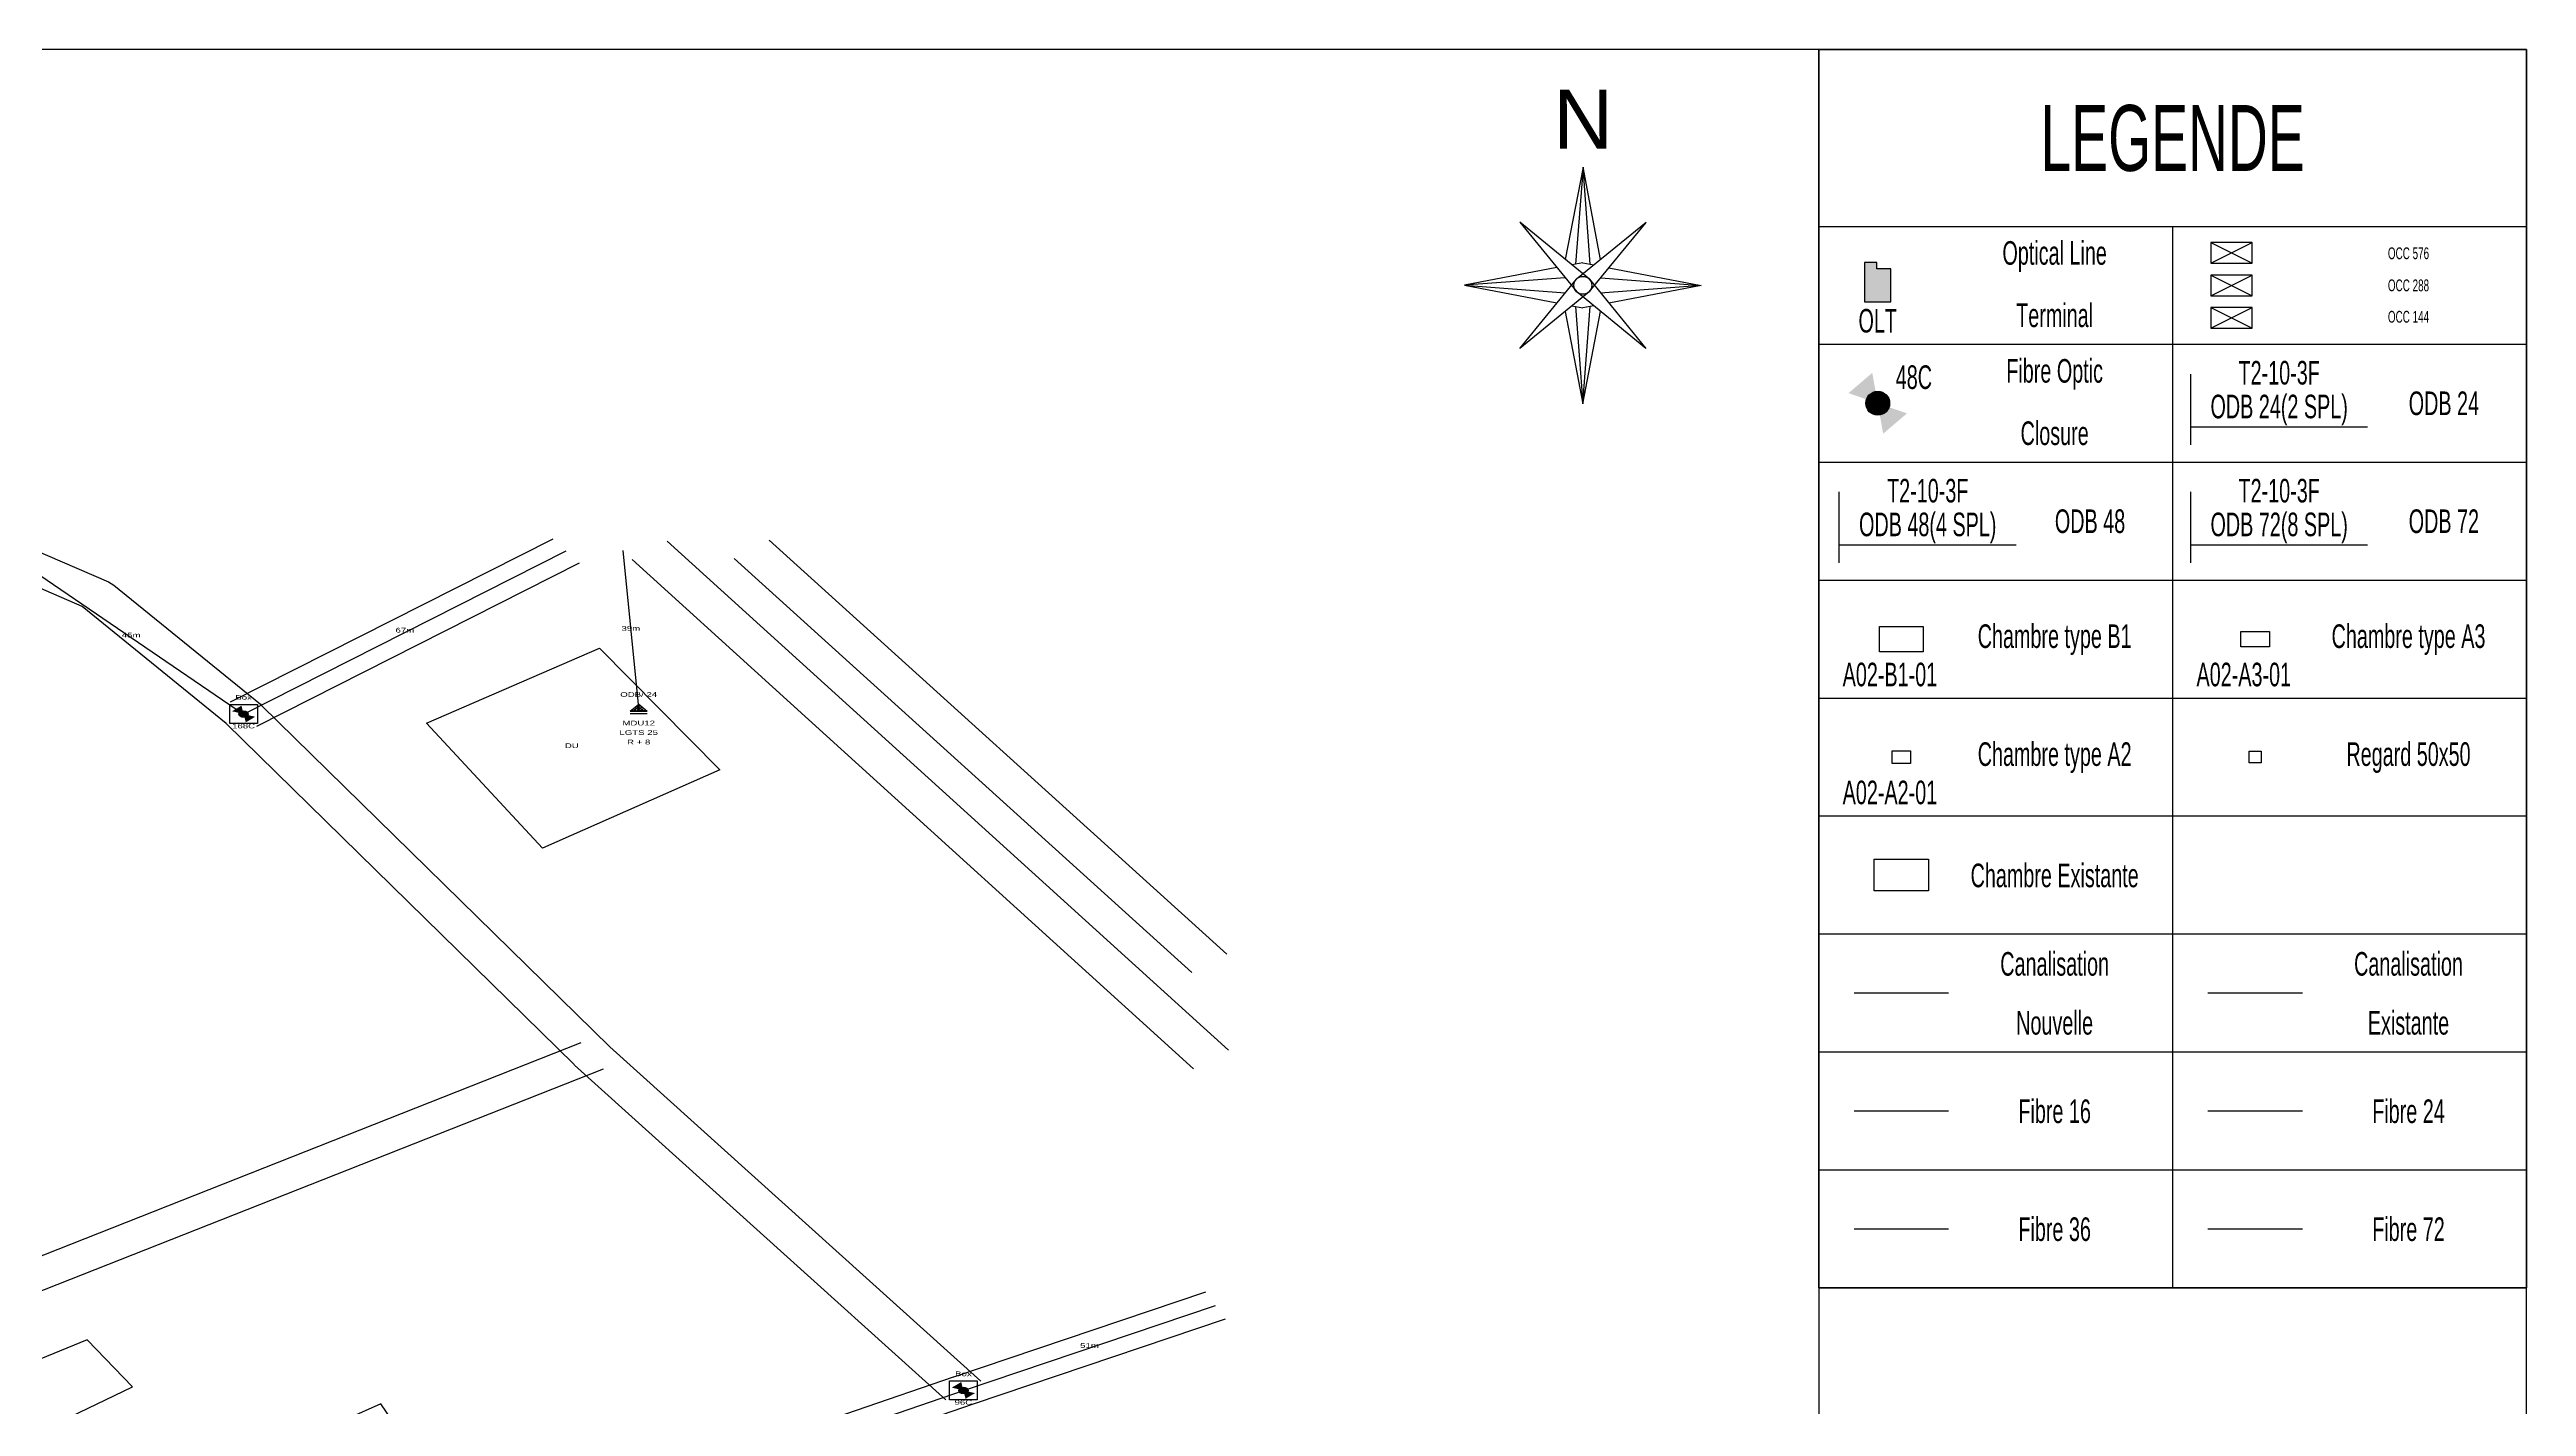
# Model space of a CAD drawing. Header units: millimetres. Extents: x -2012 to 1398, y -1200 to 746.
# Drawn here: x 978.3 to 1398.3, y 83.6 to 313.8 of the extents above; entities that cross this region are included whole.
import ezdxf
from ezdxf.enums import TextEntityAlignment as Align

# ---------------------------------------------------------------- set-up
doc = ezdxf.new("R2010")
doc.units = ezdxf.units.MM
doc.styles.get("Standard").update_dxf_attribs({"font": 'arial.ttf'})

# ---------------------------------------------------------------- blocks, each defined once
blk = doc.blocks.new('OLT')
at = {"true_color": 0x0000ff}
blk.add_hatch(color=5, dxfattribs=at).paths.add_polyline_path([(-1.07, -1.53), (1.17, -1.53), (1.17, 1.25), (-0.02, 1.25), (-0.02, 1.79), (-1.07, 1.79)], flags=0)
at = {"color": 5, "true_color": 0x0000ff}
blk.add_lwpolyline([(-1.07, 1.79), (-1.07, -1.53), (1.17, -1.53), (1.17, 1.25), (-0.02, 1.25), (-0.02, 1.79)], close=True, dxfattribs=at)
blk = doc.blocks.new('JOINT CLOSURE')
at = {"lineweight": 25, "true_color": 0xff0000}
h = blk.add_hatch(color=1, dxfattribs=at)
h.paths.add_polyline_path([(0, 0), (-0.46, 2.58), (-2.48, 0.86)], flags=0)
h.paths.add_polyline_path([(2.48, -0.86), (0, 0), (0.46, -2.58)], flags=0)
h = blk.add_hatch(color=1, dxfattribs=at)
edge = h.paths.add_edge_path(flags=0)
edge.add_arc((0, 0), 1.01, 180, 360)
edge.add_arc((0, 0), 1.01, 0, 180)
at = {"color": 12, "lineweight": 25, "true_color": 0xcc0000}
blk.add_circle((0, 0), 1.01, dxfattribs=at)
blk = doc.blocks.new('big_block')
for p, q in [((1278.28, 313.78), (1278.28, -210.22)), ((1278.28, 283.78), (1398.28, 283.78)), ((1338.28, 283.78), (1338.28, 163.78)), ((1278.28, 263.78), (1398.28, 263.78)), ((1278.28, 243.78), (1398.28, 243.78)), ((1278.28, 223.78), (1398.28, 223.78)), ((1278.28, 203.78), (1398.28, 203.78)), ((1278.28, 183.78), (1398.28, 183.78)), ((1278.28, 163.78), (1398.28, 163.78)), ((1338.28, 163.78), (1338.28, 143.78)), ((1278.28, 143.78), (1398.28, 143.78)), ((1338.28, 143.78), (1338.28, 103.78)), ((1278.28, 123.78), (1398.28, 123.78)), ((1278.28, 103.78), (1398.28, 103.78)), ((1278.28, 103.78), (1398.28, 103.78))]:
    blk.add_line(p, q)
for points in [[(558.28, -280.22), (1398.28, -280.22), (1398.28, 313.78), (558.28, 313.78)], [(1398.28, 103.78), (1278.28, 103.78), (1278.28, 313.78), (1398.28, 313.78)]]:
    blk.add_lwpolyline(points, close=True)
at = {"flags": 128}
for points in [[(1241.29, 278.15), (1238.32, 293.85), (1235.29, 278.18)], [(1239.54, 277.37), (1238.32, 293.85), (1237.04, 277.37)], [(1239.39, 274.82), (1227.6, 284.49), (1237.24, 272.67)], [(1239.35, 272.7), (1249.03, 284.42), (1237.2, 274.85)], [(1238.29, 277.61), (1236.42, 277.26)], [(1238.29, 277.61), (1240.17, 277.25)], [(1233.89, 276.78), (1218.2, 273.8), (1233.89, 270.79)], [(1235.28, 275.07), (1218.2, 273.8), (1235.28, 272.49)], [(1239.35, 272.7), (1227.61, 263.07), (1237.2, 274.85)], [(1239.39, 274.81), (1248.95, 263.06), (1237.24, 272.67)], [(1241.31, 275.06), (1258.36, 273.74), (1241.29, 272.48)], [(1242.71, 276.76), (1258.36, 273.74), (1242.68, 270.77)], [(1235.28, 269.36), (1238.25, 253.69), (1241.27, 269.36)], [(1236.43, 270.3), (1238.27, 269.94)], [(1237.03, 270.18), (1238.25, 253.69), (1239.52, 270.18)], [(1240.13, 270.29), (1238.27, 269.94)]]:
    blk.add_lwpolyline(points, dxfattribs=at)
blk.add_circle((1238.28, 273.78), 1.52)
at = {"layer": '0-ZTE-16 CABLE'}
blk.add_line((1284.28, 133.78), (1300.28, 133.78), dxfattribs=at)
at = {"layer": '0-ZTE-24 CABLE'}
blk.add_line((1344.28, 133.78), (1360.28, 133.78), dxfattribs=at)
at = {"layer": '0-ZTE-36 CABLE'}
blk.add_line((1284.28, 113.78), (1300.28, 113.78), dxfattribs=at)
at = {"layer": '0-ZTE-72 CABLE'}
blk.add_line((1344.28, 113.78), (1360.28, 113.78), dxfattribs=at)
at = {"layer": '0-ZTE-Duct existing'}
blk.add_line((1344.28, 153.78), (1360.28, 153.78), dxfattribs=at)
at = {"layer": '0-ZTE-Duct new'}
blk.add_line((1284.28, 153.78), (1300.28, 153.78), dxfattribs=at)
at = {"layer": '0-ZTE-HH new'}
blk.add_lwpolyline([(1351.28, 194.78), (1353.28, 194.78), (1353.28, 192.78), (1351.28, 192.78)], close=True, dxfattribs=at)
at = {"layer": '0-ZTE-MH existing', "ltscale": 3}
blk.add_lwpolyline([(1287.67, 176.48), (1296.89, 176.48), (1296.89, 171.07), (1287.67, 171.07)], close=True, dxfattribs=at)
at = {"layer": '0-ZTE-MH new'}
for points in [[(1288.59, 215.94), (1295.97, 215.94), (1295.97, 211.61), (1288.59, 211.61)], [(1349.85, 215.07), (1354.71, 215.07), (1354.71, 212.49), (1349.85, 212.49)]]:
    blk.add_lwpolyline(points, close=True, dxfattribs=at)
blk.add_lwpolyline([(1290.72, 194.84), (1293.84, 194.84), (1293.84, 192.71), (1290.72, 192.71), (1290.72, 194.84)], dxfattribs=at)
at = {"layer": '0-ZTE-OCC', "color": 1, "lineweight": 30, "true_color": 0xff0000}
for p, q in [((1344.78, 281.03), (1351.78, 277.53)), ((1344.78, 277.53), (1351.78, 281.03))]:
    blk.add_line(p, q, dxfattribs=at)
at = {"layer": '0-ZTE-OCC', "color": 3, "lineweight": 30, "true_color": 0x00ff00}
for p, q in [((1344.78, 275.53), (1351.78, 272.03)), ((1344.78, 272.03), (1351.78, 275.53))]:
    blk.add_line(p, q, dxfattribs=at)
at = {"layer": '0-ZTE-OCC', "color": 6, "lineweight": 30, "true_color": 0xff00ff}
for p, q in [((1344.78, 270.03), (1351.78, 266.53)), ((1344.78, 266.53), (1351.78, 270.03))]:
    blk.add_line(p, q, dxfattribs=at)
at = {"layer": '0-ZTE-OCC', "color": 1, "lineweight": 30, "true_color": 0xff0000}
blk.add_lwpolyline([(1351.78, 281.03), (1344.78, 281.03), (1344.78, 277.53), (1351.78, 277.53)], close=True, dxfattribs=at)
at = {"layer": '0-ZTE-OCC', "color": 3, "lineweight": 30, "true_color": 0x00ff00}
blk.add_lwpolyline([(1351.78, 275.53), (1344.78, 275.53), (1344.78, 272.03), (1351.78, 272.03)], close=True, dxfattribs=at)
at = {"layer": '0-ZTE-OCC', "color": 6, "lineweight": 30, "true_color": 0xff00ff}
blk.add_lwpolyline([(1351.78, 270.03), (1344.78, 270.03), (1344.78, 266.53), (1351.78, 266.53)], close=True, dxfattribs=at)
at = {"layer": '0-ZTE-ODB'}
for p, q in [((1341.35, 246.74), (1341.35, 258.74)), ((1371.35, 249.74), (1341.35, 249.74)), ((1281.76, 226.74), (1281.76, 238.74)), ((1341.35, 226.74), (1341.35, 238.74)), ((1311.76, 229.74), (1281.76, 229.74)), ((1371.35, 229.74), (1341.35, 229.74))]:
    blk.add_line(p, q, dxfattribs=at)
at = {"xscale": 2, "yscale": 2, "zscale": 2}
blk.add_blockref('OLT', (1288.18, 274.06), dxfattribs=at)
at = {"layer": '0-ZTE-Joint closure', "xscale": 2, "yscale": 2, "zscale": 2}
blk.add_blockref('JOINT CLOSURE', (1288.28, 253.78), dxfattribs=at)
blk.add_text('N', height=10, rotation=359.9985).set_placement((1238.33, 301.97), align=Align.MIDDLE)
at = {"width": 0.6}
for s, height, p in [('LEGENDE', 11.18, (1338.28, 298.78)), ('Optical Line', 4, (1318.28, 278.78)), ('OLT', 4, (1288.28, 267.78, 0)), ('Terminal', 4, (1318.28, 268.78)), ('Fibre Optic', 4, (1318.28, 258.78)), ('ODB 24', 4, (1384.28, 253.78)), ('Closure', 4, (1318.28, 248.78)), ('ODB 48', 4, (1324.28, 233.78)), ('ODB 72', 4, (1384.28, 233.78)), ('Chambre type B1', 4, (1318.28, 213.78)), ('Chambre type A3', 4, (1378.28, 213.78)), ('Chambre type A2', 4, (1318.28, 193.78)), ('Regard 50x50', 4, (1378.28, 193.78)), ('Chambre Existante', 4, (1318.28, 173.78)), ('Canalisation', 4, (1318.28, 158.78)), ('Canalisation', 4, (1378.28, 158.78)), ('Nouvelle', 4, (1318.28, 148.78)), ('Existante', 4, (1378.28, 148.78)), ('Fibre 16', 4, (1318.28, 133.78)), ('Fibre 24', 4, (1378.28, 133.78)), ('Fibre 36', 4, (1318.28, 113.78)), ('Fibre 72', 4, (1378.28, 113.78))]:
    blk.add_text(s, height=height, dxfattribs=at).set_placement(p, align=Align.MIDDLE)
at = {"layer": '0-ZTE-joint Closure 48', "width": 0.6}
blk.add_text('48C', height=4, dxfattribs=at).set_placement((1294.41, 258.21, 0), align=Align.MIDDLE)
at = {"layer": '0-ZTE-MH new', "color": 0, "lineweight": -2, "width": 0.6}
blk.add_text('A02-B1-01', height=4, dxfattribs=at).set_placement((1290.35, 207.78, 0), align=Align.MIDDLE)
at = {"layer": '0-ZTE-MH new A2', "color": 0, "lineweight": -2, "width": 0.6}
blk.add_text('A02-A2-01', height=4, dxfattribs=at).set_placement((1290.35, 187.78, 0), align=Align.MIDDLE)
at = {"layer": '0-ZTE-MH new A3', "color": 0, "lineweight": -2, "width": 0.6}
blk.add_text('A02-A3-01', height=4, dxfattribs=at).set_placement((1350.35, 207.78, 0), align=Align.MIDDLE)
at = {"layer": '0-ZTE-OCC', "color": 1, "true_color": 0xff0000, "width": 0.6}
blk.add_text('OCC 576', height=2, dxfattribs=at).set_placement((1378.28, 279.22), align=Align.MIDDLE)
at = {"layer": '0-ZTE-OCC', "color": 3, "true_color": 0x00ff00, "width": 0.6}
blk.add_text('OCC 288', height=2, dxfattribs=at).set_placement((1378.28, 273.78), align=Align.MIDDLE)
at = {"layer": '0-ZTE-OCC', "color": 6, "true_color": 0xff00ff, "width": 0.6}
blk.add_text('OCC 144', height=2, dxfattribs=at).set_placement((1378.28, 268.45), align=Align.MIDDLE)
at = {"layer": '0-ZTE-ODB', "width": 0.6}
for p in [(1356.35, 258.96), (1296.76, 238.96), (1356.35, 238.96)]:
    blk.add_text('T2-10-3F', height=4, dxfattribs=at).set_placement(p, align=Align.MIDDLE)
at = {"layer": '0-ZTE-ODB 24 2SPL', "width": 0.6}
blk.add_text('ODB 24(2 SPL)', height=4, dxfattribs=at).set_placement((1356.35, 252.74), align=Align.MIDDLE)
at = {"layer": '0-ZTE-ODB 48 4SPL', "width": 0.6}
blk.add_text('ODB 48(4 SPL)', height=4, dxfattribs=at).set_placement((1296.76, 232.74), align=Align.MIDDLE)
at = {"layer": '0-ZTE-ODB 72', "width": 0.6}
blk.add_text('ODB 72(8 SPL)', height=4, dxfattribs=at).set_placement((1356.35, 232.74), align=Align.MIDDLE)
blk = doc.blocks.new('roads.block1.A4')
at = {"layer": 'roads', "color": 7}
for points in [[(61.97, 285.69), (66.66, 284.66), (67.67, 284.24), (79.02, 277.11), (79.76, 276.47), (101.05, 251.39), (101.22, 251.16), (151.78, 179.34), (205.63, 109.01)], [(96.72, 251.9), (143.54, 286.21)], [(160.11, 285.72), (241.59, 178.61)], [(174.91, 285.9), (241.33, 198.82)], [(147.32, 281.04), (100.5, 246.74)], [(236.5, 174.73), (155.01, 281.84)], [(236.25, 194.94), (169.82, 282.02)], [(200.55, 105.12), (146.66, 175.5), (146.59, 175.61), (96.07, 247.36), (75.2, 271.95), (64.73, 278.53), (60.59, 279.45)], [(27.58, 111.55), (147.62, 180.23)], [(150.79, 174.67), (30.76, 105.99)], [(89.01, 53.82), (201.67, 109.93), (201.69, 109.94), (238.29, 127.84)], [(241.1, 122.1), (204.51, 104.2), (91.87, 48.09)]]:
    blk.add_lwpolyline(points, dxfattribs=at)
blk = doc.blocks.new('buildings.block2.A4')
at = {"layer": 'building', "color": 7}
for points in [[(125.14, 247.4), (150.25, 263.22), (167.76, 237.6), (142.01, 221.12), (125.14, 247.4)], [(75.88, 117.75), (45.51, 99.68), (52.54, 89.06), (62.5, 81.1), (74.44, 76.59), (85.3, 73.65), (98.48, 72.5), (111.94, 73.43), (130.01, 79.85), (118.54, 104.29), (107.69, 97.23), (111.07, 88.98), (108.31, 87.37), (99.87, 93.1), (87.78, 95), (76.71, 94.32), (72.13, 100.59), (82.47, 107.84), (75.88, 117.75)]]:
    blk.add_lwpolyline(points, dxfattribs=at)
at = {"color": 7}
blk.add_text('DU ', height=1, dxfattribs=at).set_placement((146.45, 242.17), align=Align.CENTER)
blk = doc.blocks.new('The door')
at = {"color": 1, "lineweight": 30, "true_color": 0xff0000}
for p, q in [((-1.25, 0), (0, 1.5)), ((-1.25, 0), (1.25, 0)), ((-1.01, 0.29), (-0.76, 0)), ((-0.76, 0.59), (-0.26, 0)), ((0.25, 1.2), (-0.75, 0)), ((-0.5, 0.9), (0.24, 0)), ((-0.25, 1.2), (0.75, 0)), ((0.5, 0.9), (-0.24, 0)), ((0, 1.5), (1.25, 0)), ((0.76, 0.59), (0.26, 0)), ((1.01, 0.29), (0.76, 0)), ((-1.25, -0.5), (1.25, -0.5))]:
    blk.add_line(p, q, dxfattribs=at)
blk = doc.blocks.new('subscriber_dwelling.block2.A4')
for p in [(155.96, 249.94), (-38.99, 179.99), (63, 153.83), (11.11, 149.19), (-66.93, 87.07), (235.93, 54.18), (177.69, 46.9), (-43.25, 31.61), (-87.38, 21.89), (-109.22, 6.98), (150.93, -25.65), (55.55, -66.55), (30.07, -77.67), (71.99, -99.52), (45.24, -116.69), (156.79, -220.9), (-15.3, -228.06), (86.97, -237.43)]:
    blk.add_blockref('The door', p)
at = {"color": 7}
for s, p in [('ODB/ 24', (155.96, 252.94)), ('LGTS 25', (155.96, 244.94)), ('MDU12', (155.96, 246.94)), ('R + 8', (155.96, 242.94)), ('ODB/ 48', (-38.99, 182.99)), ('MDU22', (-38.99, 176.99)), ('LGTS 102', (-38.99, 174.99)), ('R + 8', (-38.99, 172.99)), ('ODB/ 2', (63, 156.83)), ('ODB/ 8', (11.11, 152.19)), ('MDU16', (63, 150.83)), ('LGTS 60', (63, 148.83)), ('R + 8', (63, 146.83)), ('LGTS 81', (11.11, 144.19)), ('MDU10', (11.11, 146.19)), ('R + 8', (11.11, 142.19)), ('ODB/ 2', (-66.93, 90.07)), ('LGTS 42', (-66.93, 82.07)), ('MDU19', (-66.93, 84.07)), ('R + 7', (-66.93, 80.07)), ('ODB/ 24', (235.93, 57.18)), ('ODB/ 2', (177.69, 49.9)), ('MDU17', (235.93, 51.18)), ('LGTS 17', (235.93, 49.18)), ('R + 8', (235.93, 47.18)), ('MDU20', (177.69, 43.9)), ('LGTS 2', (177.69, 41.9)), ('R + 1', (177.69, 39.9)), ('ODB/ 24', (-43.25, 34.61)), ('MDU18', (-43.25, 28.61)), ('ODB/ 2', (-87.38, 24.89)), ('LGTS 72', (-43.25, 26.61)), ('R + 7', (-43.25, 24.61)), ('MDU24', (-87.38, 18.89)), ('LGTS 1', (-87.38, 16.89)), ('R + 1', (-87.38, 14.89)), ('ODB/ 2', (-109.22, 9.98)), ('MDU25', (-109.22, 3.98)), ('LGTS 1', (-109.22, 1.98)), ('R + 1', (-109.22, -0.02)), ('ODB/ 4', (150.93, -22.65)), ('MDU21', (150.93, -28.65)), ('LGTS 41', (150.93, -30.65)), ('R + 8', (150.93, -32.65)), ('ODB/ 24', (55.55, -63.55)), ('LGTS 168', (55.55, -71.55)), ('MDU11', (55.55, -69.55)), ('ODB/ 48', (30.07, -74.67)), ('R + 7', (55.55, -73.55)), ('LGTS 32', (30.07, -82.67)), ('MDU8', (30.07, -80.67)), ('R + 7', (30.07, -84.67)), ('ODB/ 2', (71.99, -96.52)), ('LGTS 77', (71.99, -104.52)), ('MDU3', (71.99, -102.52)), ('R + 7', (71.99, -106.52)), ('ODB/ 2', (45.24, -113.69)), ('LGTS 94', (45.24, -121.69)), ('MDU2', (45.24, -119.69)), ('R + 7', (45.24, -123.69)), ('ODB/ 16', (156.79, -217.9)), ('MDU4', (156.79, -223.9)), ('ODB/ 72', (-15.3, -225.06)), ('LGTS 60', (156.79, -225.9)), ('MDU6', (-15.3, -231.06)), ('R + 7', (156.79, -227.9)), ('LGTS 103', (-15.3, -233.06)), ('ODB/ 8', (86.97, -234.43)), ('R + 8', (-15.3, -235.06)), ('MDU5', (86.97, -240.43)), ('LGTS 58', (86.97, -242.43)), ('R + 6', (86.97, -244.43))]:
    blk.add_text(s, height=1, dxfattribs=at).set_placement(p, align=Align.CENTER)
blk = doc.blocks.new('Closure')
at = {"lineweight": 25, "true_color": 0xff0000}
h = blk.add_hatch(color=1, dxfattribs=at)
h.paths.add_polyline_path([(0, 0.02), (-0.31, 1.77), (-1.68, 0.6)], flags=0)
h.paths.add_polyline_path([(1.68, -0.57), (0, 0.02), (0.31, -1.74)], flags=0)
h = blk.add_hatch(color=1, dxfattribs=at)
edge = h.paths.add_edge_path(flags=0)
edge.add_arc((0, 0.02), 0.685, 180, 360)
edge.add_arc((0, 0.02), 0.685, 0, 180)
at = {"color": 12, "lineweight": 25, "true_color": 0xcc0000}
for centre, radius in [((0, 0.02), 0.685), ((0, 0), 0.648)]:
    blk.add_circle(centre, radius, dxfattribs=at)
blk = doc.blocks.new('splicers.block2.A4')
for p in [(98.61, 249.32), (203.09, 107.07)]:
    blk.add_blockref('Closure', p)
at = {"color": 7}
for s, p in [('168C', (98.61, 246.32)), ('96C', (203.09, 104.07))]:
    blk.add_text(s, height=1, dxfattribs=at).set_placement(p, align=Align.CENTER)
blk = doc.blocks.new('box.block2.A4')
at = {"layer": 'roads', "color": 3}
for points in [[(96.61, 247.32), (96.61, 251.32), (100.61, 251.32), (100.61, 247.32), (96.61, 247.32)], [(201.09, 105.07), (201.09, 109.07), (205.09, 109.07), (205.09, 105.07), (201.09, 105.07)]]:
    blk.add_lwpolyline(points, dxfattribs=at)
at = {"color": 3}
for p in [(98.61, 252.32), (203.09, 110.07)]:
    blk.add_text('Box', height=1, dxfattribs=at).set_placement(p, align=Align.CENTER)
blk = doc.blocks.new('trench.block1.A4')
at = {"color": 3}
for points in [[(65.97, 281.53), (98.61, 249.32)], [(98.61, 249.32), (145.43, 283.63)], [(153.67, 283.73), (155.96, 249.94)], [(203.09, 107.07), (239.69, 124.97)], [(90.44, 50.95), (203.09, 107.07)]]:
    blk.add_lwpolyline(points, dxfattribs=at)
for s, p in [('45m', (82.29, 265.43)), ('67m', (122.02, 266.47)), ('39m', (154.82, 266.84)), ('51m', (221.39, 116.02))]:
    blk.add_text(s, height=1, dxfattribs=at).set_placement(p, align=Align.CENTER)

msp = doc.modelspace()

# ---------------------------------------------------------------- block references
msp.add_blockref('big_block', (0, 0))
at = {"xscale": 1.16817006006, "yscale": 0.806442117516}
for name in ['roads.block1.A4', 'box.block2.A4', 'splicers.block2.A4', 'trench.block1.A4', 'buildings.block2.A4', 'subscriber_dwelling.block2.A4']:
    msp.add_blockref(name, (896, 0), dxfattribs=at)

doc.saveas('drawing.dxf')
